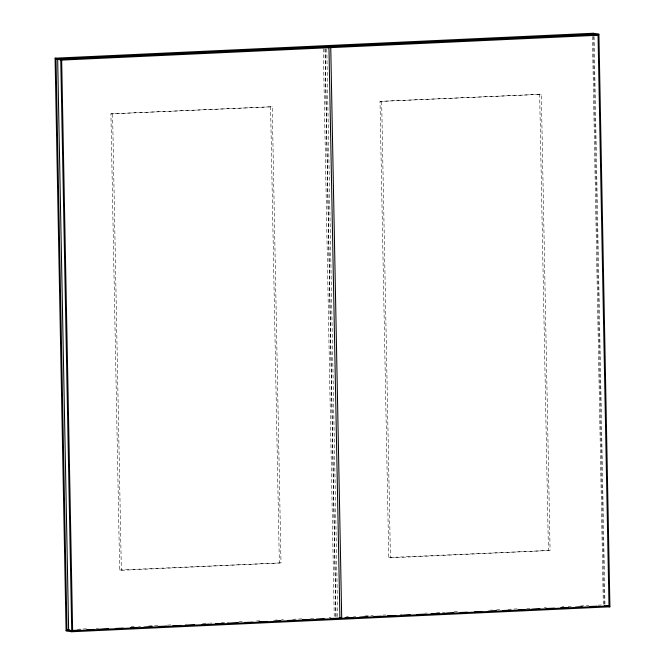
<?xml version="1.0" encoding="UTF-8"?>
<svg xmlns="http://www.w3.org/2000/svg" width="665" height="665" viewBox="0 0 665 665"><rect width="100%" height="100%" fill="white"/><g stroke="black" fill="none" stroke-linecap="round" stroke-linejoin="round"><path stroke-width="0.5" stroke-dasharray="3.33 2.49" d="M110.922 113.856L272.243 106.757L280.996 562.898L121.346 570.296L119.675 569.996L110.922 113.856L272.243 106.757M380.006 101.388L541.327 94.289L550.08 550.437L390.43 557.827L388.759 557.536L380.006 101.388L541.327 94.289M119.675 569.996L280.996 562.898M388.759 557.536L550.08 550.437M77.323 629.265L86.641 628.832M95.968 628.4L100.107 628.209M131.188 626.771L134.297 626.63M138.445 626.438L140.514 626.339M148.802 625.956L158.129 625.524M167.455 625.092L171.595 624.901M185.061 624.277L187.139 624.177M202.675 623.462L205.784 623.313M209.932 623.122L212.002 623.03M221.32 622.598L229.616 622.216M238.935 621.783L243.082 621.584M256.549 620.96L259.658 620.819M275.194 620.104L277.272 620.004M281.411 619.813L283.481 619.714M292.808 619.281L302.134 618.849M310.422 618.467L314.562 618.275M329.067 617.602L331.145 617.511M346.407 616.804L348.477 616.704M353.655 616.463L355.725 616.372M365.052 615.94L373.339 615.557M382.666 615.125L386.806 614.934M400.272 614.31L402.35 614.211M425.143 613.155L427.213 613.063M436.539 612.631L444.827 612.241M454.145 611.808L459.332 611.576M490.404 610.129L492.482 610.038M496.622 609.847L499.731 609.697M508.018 609.315L517.345 608.882M526.672 608.45L530.811 608.259M544.278 607.635L546.356 607.544M561.892 606.821L563.962 606.729M568.11 606.53L571.218 606.389M580.545 605.956L588.833 605.574M598.151 605.142L603.33 604.901L592.374 34.248M594.086 36.617L604.975 604.161M593.313 36.359L604.227 604.776M539.656 93.998L548.417 550.138M381.668 101.687L390.43 557.827M326.789 48.994L337.687 616.538M325.127 48.703L336.041 617.286M325.002 49.077L335.892 616.621M323.331 48.786L334.229 616.33M270.572 106.458L279.333 562.598M112.585 114.147L121.346 570.296"/><path stroke-width="1" d="M55.087 58.179L593.255 33.25L598.916 34.256L609.913 606.821L71.745 631.75L66.084 630.744L55.087 58.179L60.748 59.185L71.745 631.75M56.001 59.085L323.29 46.708L328.959 47.714L339.915 618.375L72.626 630.752L66.957 629.747L56.001 59.085L61.67 60.099L328.959 47.714M598.916 34.256L57.672 59.385L68.628 630.046M598.043 35.253L592.374 34.248L325.085 46.625L330.754 47.639L598.043 35.253L608.999 605.915L341.71 618.292L339.707 617.935M66.957 629.747L69.027 629.647M66.084 630.744L80.598 630.071M86.816 629.78L94.081 629.447M100.299 629.157L108.594 628.774M115.851 628.433L123.108 628.101M130.373 627.76L137.63 627.428M143.848 627.137L152.144 626.754M158.37 626.463L166.666 626.081M172.883 625.798L181.179 625.408M187.405 625.125L194.662 624.784M201.919 624.452L209.176 624.111M215.402 623.828L223.698 623.438M229.915 623.155L238.211 622.773M244.429 622.482L252.725 622.099M258.951 621.808L267.247 621.426M273.465 621.135L280.721 620.802M287.987 620.462L295.243 620.129M302.5 619.788L309.757 619.456M315.983 619.165L324.279 618.783M330.497 618.492L340.871 618.018M345.019 617.818L353.315 617.436M359.532 617.153L367.828 616.763M374.046 616.48L381.311 616.139M387.529 615.856L395.825 615.466M403.081 615.133L410.338 614.793M416.564 614.51L424.86 614.127M431.078 613.837L439.374 613.454M445.6 613.163L453.896 612.781M460.113 612.49L467.37 612.157M474.635 611.817L481.892 611.484M488.11 611.193L496.406 610.811M502.632 610.52L510.928 610.138M518.185 609.805L525.441 609.464M531.659 609.173L539.955 608.791M546.181 608.508L554.477 608.118M560.695 607.835L567.96 607.494M575.217 607.162L582.474 606.821M589.73 606.488L596.987 606.148M606.995 605.557L608.999 605.915M604.252 605.815L609.913 606.821M593.255 33.25L593.296 35.328M330.754 47.639L341.71 618.292M61.67 60.099L72.626 630.752"/></g></svg>
